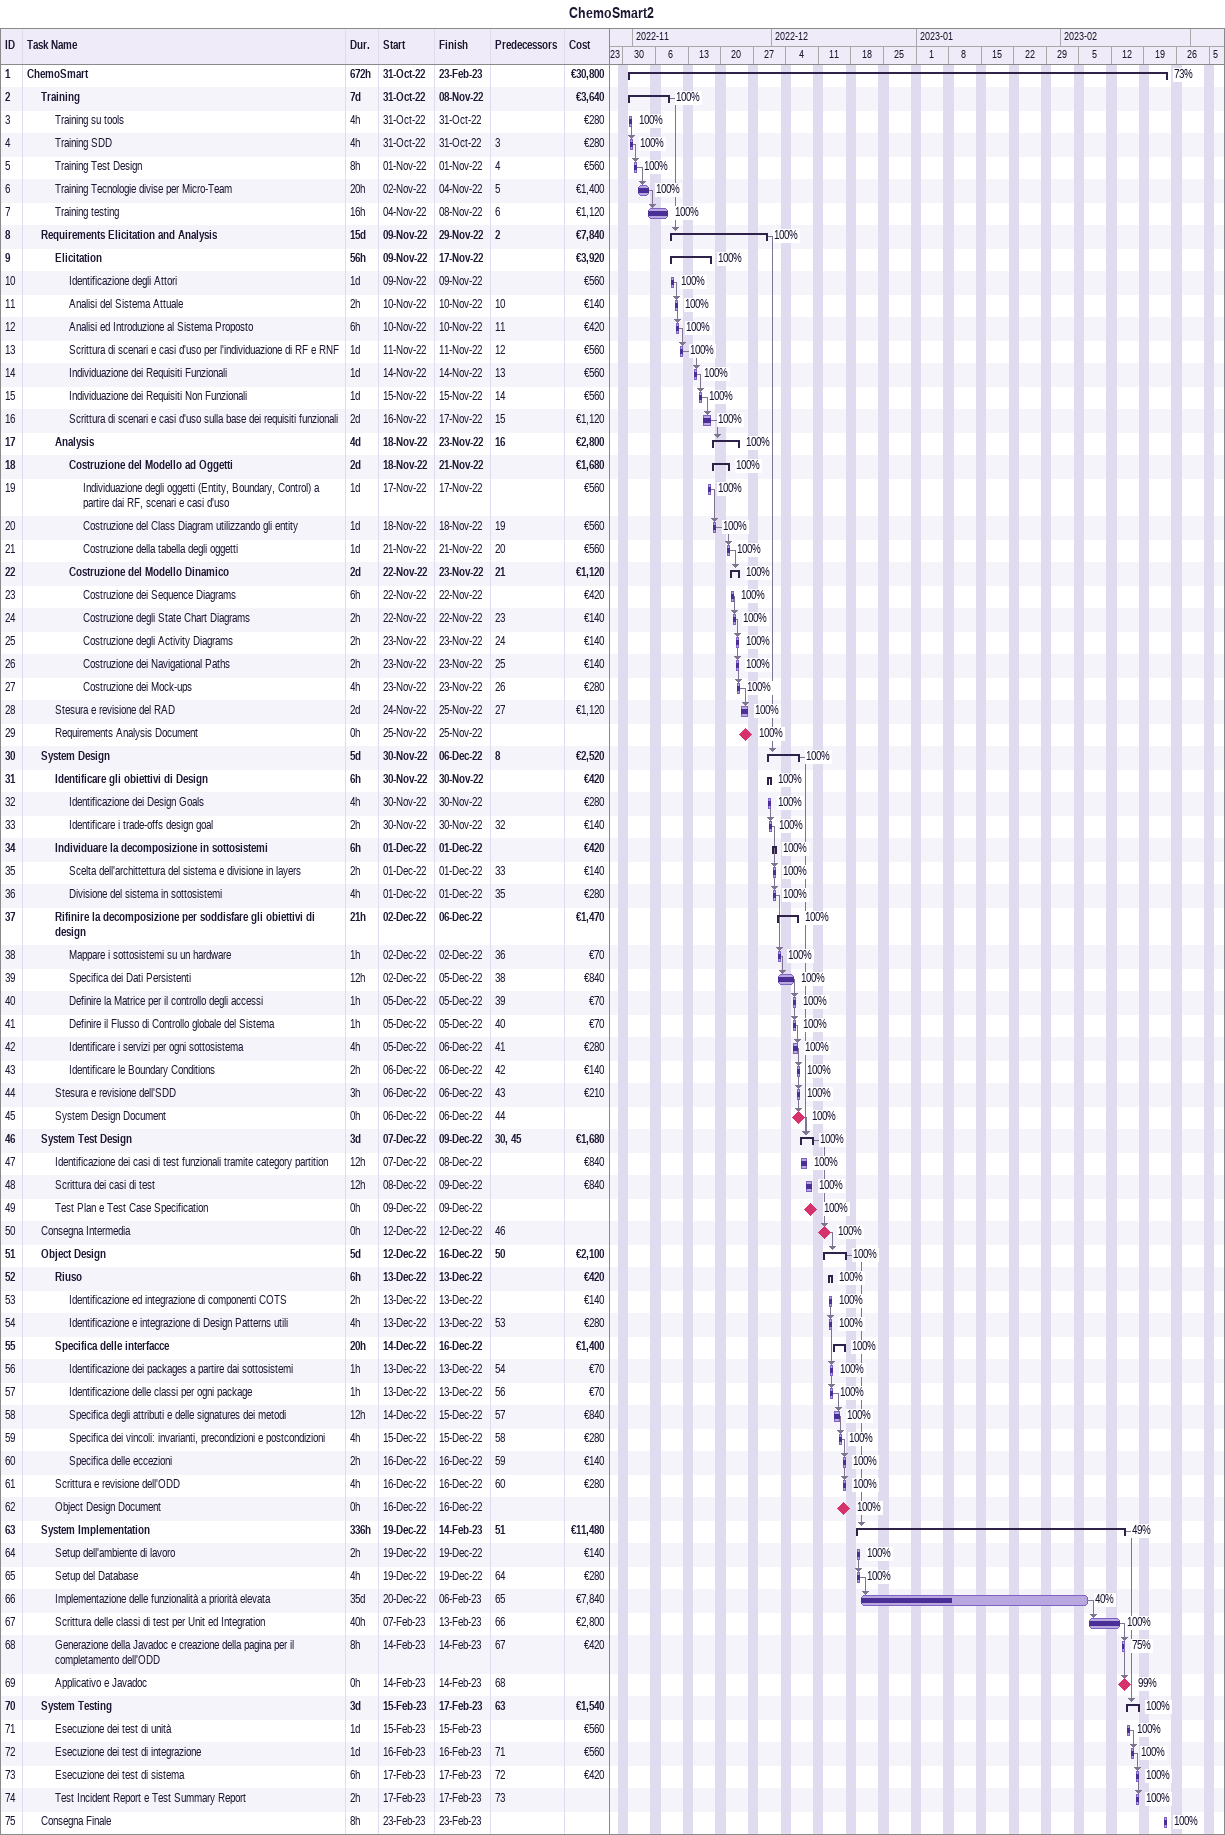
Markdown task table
ChemoSmart2

| ID | Level | Task | Duration | Start | Finish | Predecessors | % complete | Cost (€) |
|---|---|---|---|---|---|---|---|---|
| 1 | 1 | **ChemoSmart** | 672h | 2022-10-31 | 2023-02-23 |  | 73 | 30800 |
| 2 | 2 | **Training** | 7d | 2022-10-31 | 2022-11-08 |  | 100 | 3640 |
| 3 | 3 | Training su tools | 4h | 2022-10-31 | 2022-10-31 |  | 100 | 280 |
| 4 | 3 | Training SDD | 4h | 2022-10-31 | 2022-10-31 | 3 | 100 | 280 |
| 5 | 3 | Training Test Design | 8h | 2022-11-01 | 2022-11-01 | 4 | 100 | 560 |
| 6 | 3 | Training Tecnologie divise per Micro-Team | 20h | 2022-11-02 | 2022-11-04 | 5 | 100 | 1400 |
| 7 | 3 | Training testing | 16h | 2022-11-04 | 2022-11-08 | 6 | 100 | 1120 |
| 8 | 2 | **Requirements Elicitation and Analysis** | 15d | 2022-11-09 | 2022-11-29 | 2 | 100 | 7840 |
| 9 | 3 | **Elicitation** | 56h | 2022-11-09 | 2022-11-17 |  | 100 | 3920 |
| 10 | 4 | Identificazione degli Attori | 1d | 2022-11-09 | 2022-11-09 |  | 100 | 560 |
| 11 | 4 | Analisi del Sistema Attuale | 2h | 2022-11-10 | 2022-11-10 | 10 | 100 | 140 |
| 12 | 4 | Analisi ed Introduzione al Sistema Proposto | 6h | 2022-11-10 | 2022-11-10 | 11 | 100 | 420 |
| 13 | 4 | Scrittura di scenari e casi d'uso per l'individuazione di RF e RNF | 1d | 2022-11-11 | 2022-11-11 | 12 | 100 | 560 |
| 14 | 4 | Individuazione dei Requisiti Funzionali | 1d | 2022-11-14 | 2022-11-14 | 13 | 100 | 560 |
| 15 | 4 | Individuazione dei Requisiti Non Funzionali | 1d | 2022-11-15 | 2022-11-15 | 14 | 100 | 560 |
| 16 | 4 | Scrittura di scenari e casi d'uso sulla base dei requisiti funzionali | 2d | 2022-11-16 | 2022-11-17 | 15 | 100 | 1120 |
| 17 | 3 | **Analysis** | 4d | 2022-11-18 | 2022-11-23 | 16 | 100 | 2800 |
| 18 | 4 | **Costruzione del Modello ad Oggetti** | 2d | 2022-11-18 | 2022-11-21 |  | 100 | 1680 |
| 19 | 5 | Individuazione degli oggetti (Entity, Boundary, Control) a partire dai RF, scenari e casi d'uso | 1d | 2022-11-17 | 2022-11-17 |  | 100 | 560 |
| 20 | 5 | Costruzione del Class Diagram utilizzando gli entity | 1d | 2022-11-18 | 2022-11-18 | 19 | 100 | 560 |
| 21 | 5 | Costruzione della tabella degli oggetti | 1d | 2022-11-21 | 2022-11-21 | 20 | 100 | 560 |
| 22 | 4 | **Costruzione del Modello Dinamico** | 2d | 2022-11-22 | 2022-11-23 | 21 | 100 | 1120 |
| 23 | 5 | Costruzione dei Sequence Diagrams | 6h | 2022-11-22 | 2022-11-22 |  | 100 | 420 |
| 24 | 5 | Costruzione degli State Chart Diagrams | 2h | 2022-11-22 | 2022-11-22 | 23 | 100 | 140 |
| 25 | 5 | Costruzione degli Activity Diagrams | 2h | 2022-11-23 | 2022-11-23 | 24 | 100 | 140 |
| 26 | 5 | Costruzione dei Navigational Paths | 2h | 2022-11-23 | 2022-11-23 | 25 | 100 | 140 |
| 27 | 5 | Costruzione dei Mock-ups | 4h | 2022-11-23 | 2022-11-23 | 26 | 100 | 280 |
| 28 | 3 | Stesura e revisione del RAD | 2d | 2022-11-24 | 2022-11-25 | 27 | 100 | 1120 |
| 29 | 3 | Requirements Analysis Document | 0h | 2022-11-25 | 2022-11-25 |  | 100 |  |
| 30 | 2 | **System Design** | 5d | 2022-11-30 | 2022-12-06 | 8 | 100 | 2520 |
| 31 | 3 | **Identificare gli obiettivi di Design** | 6h | 2022-11-30 | 2022-11-30 |  | 100 | 420 |
| 32 | 4 | Identificazione dei Design Goals | 4h | 2022-11-30 | 2022-11-30 |  | 100 | 280 |
| 33 | 4 | Identificare i trade-offs design goal | 2h | 2022-11-30 | 2022-11-30 | 32 | 100 | 140 |
| 34 | 3 | **Individuare la decomposizione in sottosistemi** | 6h | 2022-12-01 | 2022-12-01 |  | 100 | 420 |
| 35 | 4 | Scelta dell'archittettura del sistema e divisione in layers | 2h | 2022-12-01 | 2022-12-01 | 33 | 100 | 140 |
| 36 | 4 | Divisione del sistema in sottosistemi | 4h | 2022-12-01 | 2022-12-01 | 35 | 100 | 280 |
| 37 | 3 | **Rifinire la decomposizione per soddisfare gli obiettivi di design** | 21h | 2022-12-02 | 2022-12-06 |  | 100 | 1470 |
| 38 | 4 | Mappare i sottosistemi su un hardware | 1h | 2022-12-02 | 2022-12-02 | 36 | 100 | 70 |
| 39 | 4 | Specifica dei Dati Persistenti | 12h | 2022-12-02 | 2022-12-05 | 38 | 100 | 840 |
| 40 | 4 | Definire la Matrice per il controllo degli accessi | 1h | 2022-12-05 | 2022-12-05 | 39 | 100 | 70 |
| 41 | 4 | Definire il Flusso di Controllo globale del Sistema | 1h | 2022-12-05 | 2022-12-05 | 40 | 100 | 70 |
| 42 | 4 | Identificare i servizi per ogni sottosistema | 4h | 2022-12-05 | 2022-12-06 | 41 | 100 | 280 |
| 43 | 4 | Identificare le Boundary Conditions | 2h | 2022-12-06 | 2022-12-06 | 42 | 100 | 140 |
| 44 | 3 | Stesura e revisione dell'SDD | 3h | 2022-12-06 | 2022-12-06 | 43 | 100 | 210 |
| 45 | 3 | System Design Document | 0h | 2022-12-06 | 2022-12-06 | 44 | 100 |  |
| 46 | 2 | **System Test Design** | 3d | 2022-12-07 | 2022-12-09 | 30, 45 | 100 | 1680 |
| 47 | 3 | Identificazione dei casi di test funzionali tramite category partition | 12h | 2022-12-07 | 2022-12-08 |  | 100 | 840 |
| 48 | 3 | Scrittura dei casi di test | 12h | 2022-12-08 | 2022-12-09 |  | 100 | 840 |
| 49 | 3 | Test Plan e Test Case Specification | 0h | 2022-12-09 | 2022-12-09 |  | 100 |  |
| 50 | 2 | Consegna Intermedia | 0h | 2022-12-12 | 2022-12-12 | 46 | 100 |  |
| 51 | 2 | **Object Design** | 5d | 2022-12-12 | 2022-12-16 | 50 | 100 | 2100 |
| 52 | 3 | **Riuso** | 6h | 2022-12-13 | 2022-12-13 |  | 100 | 420 |
| 53 | 4 | Identificazione ed integrazione di componenti COTS | 2h | 2022-12-13 | 2022-12-13 |  | 100 | 140 |
| 54 | 4 | Identificazione e integrazione di Design Patterns utili | 4h | 2022-12-13 | 2022-12-13 | 53 | 100 | 280 |
| 55 | 3 | **Specifica delle interfacce** | 20h | 2022-12-14 | 2022-12-16 |  | 100 | 1400 |
| 56 | 4 | Identificazione dei packages a partire dai sottosistemi | 1h | 2022-12-13 | 2022-12-13 | 54 | 100 | 70 |
| 57 | 4 | Identificazione delle classi per ogni package | 1h | 2022-12-13 | 2022-12-13 | 56 | 100 | 70 |
| 58 | 4 | Specifica degli attributi e delle signatures dei metodi | 12h | 2022-12-14 | 2022-12-15 | 57 | 100 | 840 |
| 59 | 4 | Specifica dei vincoli: invarianti, precondizioni e postcondizioni | 4h | 2022-12-15 | 2022-12-15 | 58 | 100 | 280 |
| 60 | 4 | Specifica delle eccezioni | 2h | 2022-12-16 | 2022-12-16 | 59 | 100 | 140 |
| 61 | 3 | Scrittura e revisione dell'ODD | 4h | 2022-12-16 | 2022-12-16 | 60 | 100 | 280 |
| 62 | 3 | Object Design Document | 0h | 2022-12-16 | 2022-12-16 |  | 100 |  |
| 63 | 2 | **System Implementation** | 336h | 2022-12-19 | 2023-02-14 | 51 | 49 | 11480 |
| 64 | 3 | Setup dell'ambiente di lavoro | 2h | 2022-12-19 | 2022-12-19 |  | 100 | 140 |
| 65 | 3 | Setup del Database | 4h | 2022-12-19 | 2022-12-19 | 64 | 100 | 280 |
| 66 | 3 | Implementazione delle funzionalità a priorità elevata | 35d | 2022-12-20 | 2023-02-06 | 65 | 40 | 7840 |
| 67 | 3 | Scrittura delle classi di test per Unit ed Integration | 40h | 2023-02-07 | 2023-02-13 | 66 | 100 | 2800 |
| 68 | 3 | Generazione della Javadoc e creazione della pagina per il completamento dell'ODD | 8h | 2023-02-14 | 2023-02-14 | 67 | 75 | 420 |
| 69 | 3 | Applicativo e Javadoc | 0h | 2023-02-14 | 2023-02-14 | 68 | 99 |  |
| 70 | 2 | **System Testing** | 3d | 2023-02-15 | 2023-02-17 | 63 | 100 | 1540 |
| 71 | 3 | Esecuzione dei test di unità | 1d | 2023-02-15 | 2023-02-15 |  | 100 | 560 |
| 72 | 3 | Esecuzione dei test di integrazione | 1d | 2023-02-16 | 2023-02-16 | 71 | 100 | 560 |
| 73 | 3 | Esecuzione dei test di sistema | 6h | 2023-02-17 | 2023-02-17 | 72 | 100 | 420 |
| 74 | 3 | Test Incident Report e Test Summary Report | 2h | 2023-02-17 | 2023-02-17 | 73 | 100 |  |
| 75 | 2 | Consegna Finale | 8h | 2023-02-23 | 2023-02-23 |  | 100 |  |
